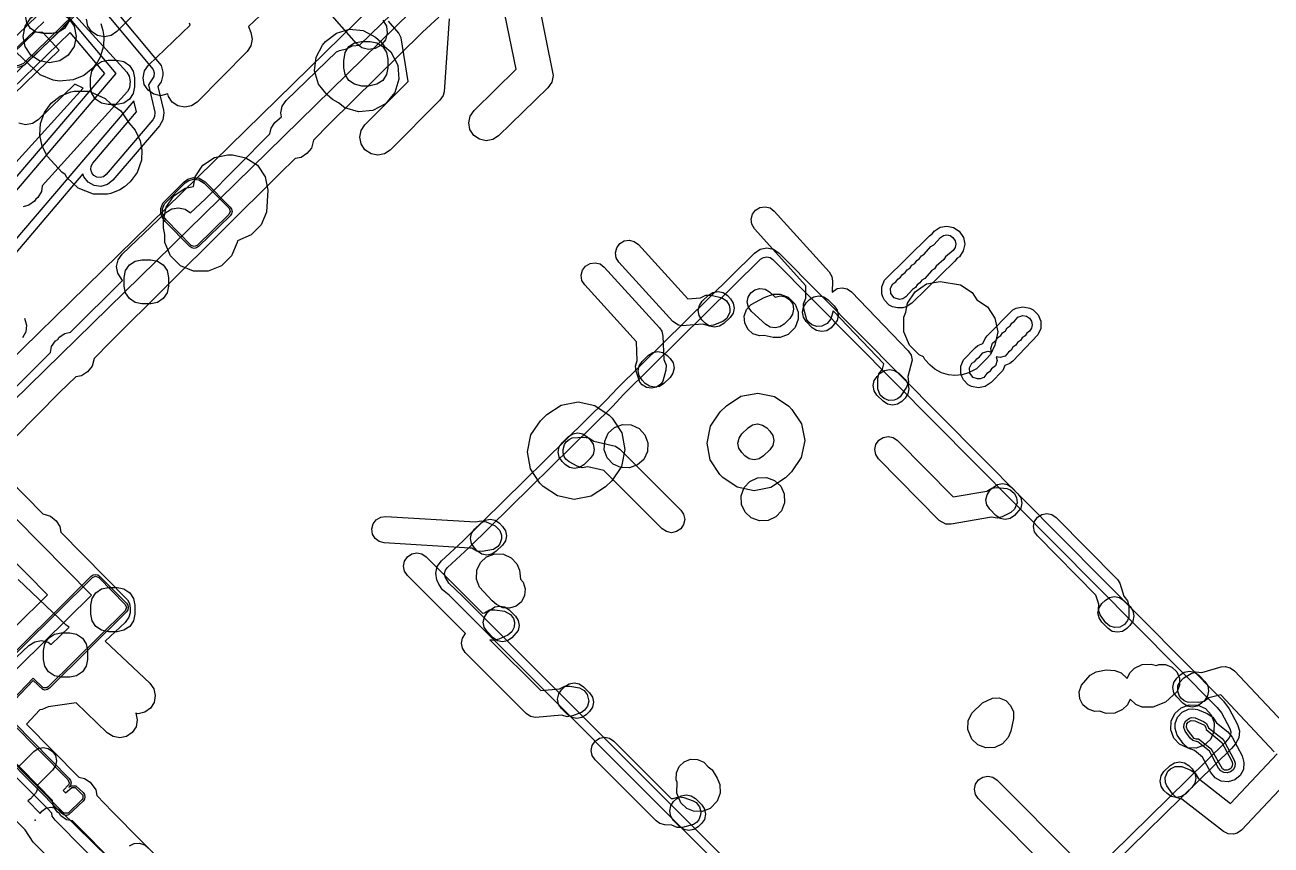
# Model space of a CAD drawing. Header units: metres. Extents: x -2677 to -840, y 169 to 1487.
# Drawn here: x -1880.6 to -1739.4, y 949.6 to 1042.6 of the extents above; entities that cross this region are included whole.
import ezdxf

# ---------------------------------------------------------------- set-up
doc = ezdxf.new("R2010")
doc.units = ezdxf.units.M
doc.layers.add('AI_GREENING_EXCLUSIONS', color=1, linetype='Continuous')
doc.layers.add('AI_GREENING_REJECTED', color=6, linetype='Continuous')

msp = doc.modelspace()

# ---------------------------------------------------------------- linework, layer by layer
at = {"layer": 'AI_GREENING_EXCLUSIONS'}
for points in [[(-1889.82, 997.1), (-1830.35, 1055.37)], [(-1887.37, 994.6), (-1826.01, 1054.71)], [(-1869.32, 1049.08), (-1880.59, 1038.07), (-1881.2, 1037.79), (-1881.67, 1037.74), (-1882.19, 1037.85), (-1882.61, 1038.08), (-1890.23, 1045.57)], [(-1869.46, 1049.22), (-1880.72, 1038.22), (-1881.26, 1037.98), (-1881.65, 1037.94), (-1882.13, 1038.04), (-1882.48, 1038.23), (-1889.71, 1045.41)], [(-1849.46, 1047.87), (-1855.26, 1042.39), (-1854.97, 1041.73), (-1854.82, 1040.97), (-1854.96, 1040.2), (-1855.38, 1039.57), (-1861.05, 1033.84), (-1861.7, 1033.4), (-1862.46, 1033.24), (-1863.23, 1033.39), (-1863.88, 1033.82), (-1864.32, 1034.47), (-1864.38, 1034.75), (-1865.22, 1034.56), (-1865.98, 1034.73), (-1866.62, 1035.18), (-1867.05, 1035.83), (-1867.18, 1036.6), (-1867.02, 1037.36), (-1866.57, 1038), (-1861.84, 1042.56), (-1861.92, 1042.77)], [(-1888.78, 994.36), (-1877.67, 1005.47), (-1877.55, 1006.12), (-1877.11, 1006.77), (-1876.86, 1006.94), (-1876.7, 1007.18), (-1876.05, 1007.61), (-1875.39, 1007.75), (-1869.52, 1013.6), (-1870.06, 1014.44), (-1870.19, 1015.21), (-1870.02, 1015.97), (-1869.57, 1016.6), (-1864.6, 1021.31), (-1863.94, 1021.73), (-1863.17, 1021.86), (-1862.41, 1021.69), (-1861.82, 1021.27), (-1860.16, 1022.84), (-1852.82, 1030.22), (-1852.69, 1030.86), (-1852.26, 1031.51), (-1851.51, 1032.15), (-1851.59, 1032.6), (-1851.43, 1033.36), (-1850.99, 1034), (-1845.27, 1039.51), (-1844.94, 1039.68), (-1844.13, 1039.86), (-1843.46, 1040.22), (-1842.68, 1040.29), (-1836.53, 1046.26)], [(-1865.07, 1047), (-1870.16, 1041.83), (-1870.81, 1041.39), (-1871.57, 1041.23), (-1872.34, 1041.38), (-1872.99, 1041.81), (-1873.43, 1042.45), (-1873.59, 1043.22)], [(-1840.01, 1043.1), (-1839.62, 1042.42), (-1839.52, 1041.65), (-1839.72, 1040.89), (-1840.2, 1040.28), (-1840.88, 1039.89), (-1841.65, 1039.79), (-1842.4, 1039.99), (-1843.02, 1040.47), (-1848.26, 1046.46)], [(-1872.41, 1045.15), (-1866.03, 1037.51), (-1865.92, 1037.13), (-1865.97, 1036.74), (-1866.59, 1035.8), (-1865.86, 1032.69), (-1865.88, 1032.15), (-1866.07, 1031.81), (-1871.36, 1025.62), (-1871.67, 1025.38), (-1872.04, 1025.27), (-1872.43, 1025.32), (-1872.77, 1025.51), (-1873.01, 1025.82), (-1873.12, 1026.19), (-1873.07, 1026.58), (-1872.88, 1026.92), (-1867.92, 1032.72), (-1868.22, 1033.99), (-1886.24, 1012.9)], [(-1871.05, 1045.08), (-1865.14, 1037.96), (-1864.93, 1037.21), (-1864.93, 1036.88), (-1865.15, 1036.13), (-1865.52, 1035.61), (-1864.89, 1032.91), (-1864.84, 1032.61), (-1864.93, 1031.84), (-1865.31, 1031.16), (-1870.6, 1024.97), (-1871.21, 1024.49), (-1871.96, 1024.28), (-1872.74, 1024.37), (-1873.42, 1024.75), (-1873.9, 1025.36), (-1874, 1025.69), (-1884.82, 1013.02)], [(-1822.54, 1045.89), (-1820.72, 1036.85), (-1820.88, 1036.09), (-1821.32, 1035.44), (-1826.9, 1030.02), (-1827.55, 1029.59), (-1828.32, 1029.45), (-1829.08, 1029.62), (-1829.73, 1030.06), (-1830.15, 1030.71), (-1830.29, 1031.48), (-1830.13, 1032.24), (-1829.69, 1032.89), (-1824.9, 1037.55), (-1826.46, 1045.09)], [(-1884.83, 1038.2), (-1879.14, 1043.64)], [(-1833.68, 1043.45), (-1835.51, 1041.75), (-1846.07, 1031.36), (-1847.87, 1029.5), (-1848.11, 1028.63), (-1848.64, 1028), (-1849.29, 1027.57), (-1849.94, 1027.45), (-1851.74, 1025.72), (-1870.93, 1006.62), (-1872.72, 1004.76), (-1872.97, 1003.89), (-1873.5, 1003.26), (-1874.15, 1002.83), (-1874.79, 1002.7), (-1876.6, 1000.97), (-1884.41, 993.09), (-1878.54, 987.16), (-1877.66, 986.92), (-1877.04, 986.38), (-1876.61, 985.74), (-1876.49, 985.09), (-1868.96, 977.44), (-1868.74, 977.01), (-1868.63, 976.48), (-1868.66, 975.94), (-1868.81, 975.48), (-1869.23, 974.88), (-1871.47, 972.73), (-1866.42, 967.98), (-1865.97, 967.34), (-1865.8, 966.58), (-1865.94, 965.81), (-1866.35, 965.15), (-1866.99, 964.7), (-1867.75, 964.53), (-1868.01, 964.57), (-1867.85, 963.82), (-1867.98, 963.05), (-1868.41, 962.4), (-1869.05, 961.95), (-1869.81, 961.79), (-1870.58, 961.93), (-1871.24, 962.35), (-1874.75, 965.74), (-1877.95, 965.31), (-1878.62, 964.99), (-1878.9, 964.97), (-1880.38, 963.35), (-1874.45, 957.33), (-1873.81, 957.2), (-1873.17, 956.76), (-1872.53, 955.89), (-1872.41, 955.25), (-1870.69, 953.43), (-1857.63, 940.22)], [(-1875.25, 1044.05), (-1869.02, 1037.24), (-1868.77, 1036.76), (-1868.65, 1036.16), (-1868.74, 1035.46), (-1868.95, 1035.02), (-1878.61, 1024.35), (-1878.7, 1023.7), (-1879.1, 1023.03), (-1879.35, 1022.85), (-1879.5, 1022.6), (-1880.12, 1022.14), (-1880.77, 1021.97)], [(-1889.57, 1014.42), (-1870.22, 1037.07), (-1875.39, 1043.22), (-1877.04, 1041.5), (-1882.76, 1036.03)], [(-1871.98, 1042.72), (-1871.74, 1041.96), (-1871.62, 1041.28), (-1871.66, 1040.17), (-1872.05, 1038.91), (-1872.34, 1038.38), (-1872.89, 1037.66), (-1873.9, 1036.85), (-1875.1, 1036.34), (-1876.66, 1036.21), (-1877.38, 1036.31), (-1878.83, 1036.92), (-1882.15, 1040.06), (-1883.16, 1040.5), (-1884.24, 1041.59), (-1884.89, 1043.09)], [(-1884.14, 1037.48), (-1878.44, 1042.93)], [(-1832.52, 1043.25), (-1833.06, 1034.99), (-1833.2, 1034.58), (-1833.58, 1034.04), (-1839.18, 1028.4), (-1839.83, 1027.97), (-1840.6, 1027.81), (-1841.36, 1027.96), (-1842.06, 1028.44), (-1842.49, 1029.09), (-1842.64, 1029.85), (-1842.48, 1030.62), (-1842.05, 1031.27), (-1837.14, 1036.15), (-1837.94, 1041.12), (-1838.21, 1041.64), (-1839.37, 1043)], [(-1890.32, 1015.08), (-1871.53, 1037.07), (-1875.44, 1041.72), (-1882.07, 1035.31)], [(-1881.86, 1034.7), (-1876.7, 1039.71), (-1878.54, 1041.71), (-1879.45, 1041.74), (-1884.49, 1036.93)], [(-1881.62, 1026.98), (-1873.96, 1035.4), (-1874.93, 1035.85), (-1879.08, 1031.83), (-1879.73, 1031.4), (-1880.5, 1031.26), (-1881.26, 1031.43)], [(-1799.39, 944.8), (-1832.52, 977.96), (-1833.25, 978.58), (-1833.69, 979.22), (-1833.91, 979.68), (-1834.03, 980.45), (-1833.85, 981.21), (-1833.38, 981.84), (-1830.96, 984.06), (-1830.96, 984.06), (-1814.67, 1000.1), (-1813.44, 1001.42), (-1797.93, 1016.73), (-1797.28, 1017.16), (-1796.52, 1017.31), (-1795.75, 1017.15), (-1795.11, 1016.71), (-1744.79, 965.94), (-1744.14, 965.09), (-1743.19, 963.32), (-1742.96, 962.58), (-1743.04, 961.8), (-1743.41, 961.11), (-1743.87, 960.6), (-1761.04, 943.73)], [(-1798.68, 945.5), (-1830.99, 977.85), (-1832.55, 979.3), (-1832.97, 980.02), (-1833.03, 980.41), (-1832.94, 980.79), (-1832.71, 981.1), (-1830.26, 983.35), (-1813.97, 999.39), (-1812.74, 1000.71), (-1812.74, 1000.71), (-1797.23, 1016.02), (-1796.9, 1016.23), (-1796.52, 1016.31), (-1796.14, 1016.23), (-1795.82, 1016.01), (-1745.5, 965.24), (-1745.02, 964.62), (-1744.07, 962.85), (-1743.96, 962.48), (-1744, 962.09), (-1744.18, 961.74), (-1744.57, 961.31), (-1761.75, 944.43)], [(-1880.62, 1009.34), (-1880.39, 1008.56), (-1880.48, 1007.78), (-1880.84, 1007.13)], [(-1886.59, 964.62), (-1873.04, 977.94), (-1887.39, 992.47)], [(-1889.05, 967.11), (-1878, 977.99), (-1889.88, 990.01)], [(-1884.95, 968.05), (-1872.92, 979.96), (-1872.57, 980.1), (-1872.21, 979.95), (-1869.21, 976.91), (-1869.06, 976.56), (-1869.21, 976.2), (-1877.94, 967.56), (-1878.1, 967.45), (-1878.49, 967.45), (-1879.65, 968.57), (-1881.98, 966.09)], [(-1884.94, 968.33), (-1873.06, 980.1), (-1872.83, 980.25), (-1872.56, 980.3), (-1872.3, 980.25), (-1872.07, 980.09), (-1869.06, 977.05), (-1868.91, 976.82), (-1868.86, 976.56), (-1868.92, 976.29), (-1869.07, 976.06), (-1877.8, 967.41), (-1878.03, 967.26), (-1878.3, 967.21), (-1878.56, 967.27), (-1879.65, 968.28), (-1881.7, 966.09)], [(-1881.77, 963.48), (-1875.56, 957.2), (-1875.41, 956.97), (-1875.35, 956.7), (-1875.41, 956.43), (-1875.58, 956.19), (-1875.31, 956.37), (-1874.79, 956.35), (-1873.97, 955.59), (-1873.82, 955.37), (-1873.77, 955.1), (-1873.83, 954.83), (-1873.98, 954.6), (-1875.62, 953.06), (-1875.88, 953.01), (-1876.15, 953.06), (-1876.38, 953.21), (-1902.26, 979.34)], [(-1882.05, 963.49), (-1875.7, 957.06), (-1875.55, 956.7), (-1875.59, 956.51), (-1876.24, 955.82), (-1876.24, 955.82), (-1875.98, 955.57), (-1875.24, 956.18), (-1874.87, 956.17), (-1874.01, 955.29), (-1874.01, 954.91), (-1874.12, 954.75), (-1875.69, 953.24), (-1876.07, 953.24), (-1876.24, 953.35), (-1902.12, 979.48)], [(-1885.68, 967.06), (-1880.12, 972.27), (-1879.46, 972.68), (-1878.69, 972.81), (-1877.93, 972.63), (-1877.59, 972.38), (-1875.56, 974.35), (-1875.9, 974.57), (-1881.34, 979.72)], [(-1739.03, 960.22), (-1745.1, 966.68), (-1746.45, 966.31), (-1746.98, 965.92), (-1747.56, 965.8), (-1748.85, 965.85), (-1749.23, 966), (-1749.55, 966.24), (-1749.78, 966.53), (-1749.97, 967.08), (-1749.95, 967.67), (-1749.8, 968.04), (-1749.26, 968.59), (-1748.46, 969.07), (-1747.91, 969.27), (-1747.25, 969.2), (-1745.03, 969.82), (-1744.58, 969.87), (-1744.01, 969.74), (-1743.54, 969.4), (-1736.84, 962.27)], [(-1870.5, 945.73), (-1877.15, 952.45), (-1877.48, 952.93), (-1877.54, 953.24), (-1878.01, 953.8), (-1886.35, 962.14)], [(-1860.63, 937.56), (-1873.47, 950.7), (-1875.2, 952.38), (-1875.85, 952.51), (-1876.49, 952.95), (-1876.66, 953.21), (-1876.9, 953.37), (-1877.33, 954.02), (-1877.46, 954.68), (-1884.55, 961.89)], [(-1881.27, 958.53), (-1879.57, 960.25), (-1879.08, 960.58), (-1878.51, 960.69), (-1877.94, 960.58), (-1877.45, 960.26), (-1877.12, 959.78), (-1877, 959.2), (-1877.11, 958.63), (-1877.43, 958.14), (-1879.13, 956.42), (-1879.12, 956.13), (-1879.31, 955.58), (-1879.95, 954.87), (-1880.24, 954.67), (-1878.84, 953.23), (-1878.67, 953.5), (-1878.19, 953.83), (-1877.62, 953.95), (-1877.04, 953.84), (-1876.55, 953.52), (-1871.1, 948.18)], [(-1872.98, 943.26), (-1879.64, 949.98), (-1880.56, 951.37), (-1888.83, 959.68)], [(-1736.04, 958.43), (-1742.75, 951.32), (-1743.23, 950.98), (-1743.66, 950.86), (-1744.24, 950.9), (-1744.77, 951.17), (-1749.49, 954.86), (-1750.13, 955.05), (-1750.56, 955.44), (-1751.21, 956.35), (-1751.36, 956.72), (-1751.39, 957.31), (-1751.09, 958.01), (-1750.8, 958.29), (-1750.27, 958.54), (-1750.27, 958.54), (-1749.51, 958.53), (-1748.47, 958.11), (-1747.98, 957.79), (-1747.64, 957.22), (-1744, 954.37), (-1738.7, 959.98)], [(-1868.71, 949.56), (-1868.18, 949.82), (-1867.6, 949.86), (-1867.04, 949.68), (-1866.6, 949.29)]]:
    msp.add_lwpolyline(points, dxfattribs=at)
for points in [[(-1876.1, 1042.19), (-1876.75, 1041.76), (-1877.52, 1041.6), (-1878.52, 1041.6), (-1879.28, 1041.76), (-1879.93, 1042.19), (-1880.36, 1042.84), (-1880.52, 1043.6), (-1880.52, 1044.6), (-1880.36, 1045.37), (-1879.93, 1046.02), (-1879.28, 1046.45), (-1878.52, 1046.6), (-1877.52, 1046.6), (-1876.75, 1046.45), (-1876.1, 1046.02), (-1875.67, 1045.37), (-1875.52, 1044.6), (-1875.52, 1043.6), (-1875.67, 1042.84), (-1876.1, 1042.19)], [(-1880.55, 1042.42), (-1879.9, 1043.39), (-1878.93, 1044.04), (-1877.78, 1044.27), (-1876.63, 1044.04), (-1875.66, 1043.39), (-1875.01, 1042.42), (-1874.78, 1041.27), (-1875.01, 1040.12), (-1875.66, 1039.15), (-1876.63, 1038.5), (-1877.78, 1038.27), (-1878.93, 1038.5), (-1879.9, 1039.15), (-1880.55, 1040.12), (-1880.78, 1041.27), (-1880.55, 1042.42)], [(-1846.5, 1040.68), (-1845.29, 1041.66), (-1843.79, 1042.09), (-1842.24, 1041.93), (-1840.87, 1041.18), (-1840.25, 1040.66), (-1839.83, 1040.14), (-1839.12, 1039.54), (-1838.33, 1038.02), (-1838.2, 1036.42), (-1838.67, 1034.92), (-1839.72, 1033.64), (-1841.17, 1032.87), (-1842.77, 1032.71), (-1844.34, 1033.19), (-1845.06, 1033.76), (-1845.73, 1034.13), (-1846.34, 1034.65), (-1847.32, 1035.86), (-1847.76, 1037.36), (-1847.59, 1038.91), (-1846.84, 1040.28), (-1846.5, 1040.68)], [(-1839.45, 1037.71), (-1839.61, 1036.94), (-1840.04, 1036.29), (-1840.69, 1035.86), (-1841.61, 1035.64), (-1842.4, 1035.64), (-1843.22, 1035.86), (-1843.87, 1036.29), (-1844.3, 1036.94), (-1844.46, 1037.71), (-1844.46, 1038.5), (-1844.3, 1039.47), (-1843.87, 1040.12), (-1843.22, 1040.56), (-1842.45, 1040.71), (-1841.45, 1040.71), (-1840.69, 1040.56), (-1840.04, 1040.12), (-1839.61, 1039.47), (-1839.45, 1038.71), (-1839.45, 1037.71)], [(-1868.73, 1034.16), (-1869.38, 1033.72), (-1870.15, 1033.57), (-1871.15, 1033.57), (-1871.91, 1033.72), (-1872.56, 1034.16), (-1872.99, 1034.81), (-1873.15, 1035.57), (-1873.15, 1036.57), (-1872.99, 1037.34), (-1872.56, 1037.99), (-1871.91, 1038.42), (-1871.15, 1038.57), (-1870.15, 1038.57), (-1869.38, 1038.42), (-1868.73, 1037.99), (-1868.3, 1037.34), (-1868.15, 1036.57), (-1868.15, 1035.57), (-1868.3, 1034.81), (-1868.73, 1034.16)], [(-1873.41, 1035.07), (-1873.14, 1035.01), (-1871.47, 1034.25), (-1870.83, 1033.62), (-1869.69, 1032.86), (-1868.81, 1031.48), (-1868.09, 1030.64), (-1867.53, 1029.46), (-1867.32, 1028.38), (-1867.38, 1027.25), (-1867.86, 1025.84), (-1868.63, 1024.78), (-1869.28, 1024.22), (-1869.81, 1023.88), (-1870.85, 1023.48), (-1871.23, 1023.41), (-1872.81, 1023.41), (-1874.53, 1024.07), (-1875.84, 1025.3), (-1876.02, 1025.61), (-1876.4, 1025.9), (-1878.02, 1027.67), (-1878.63, 1028.83), (-1878.9, 1030.09), (-1878.81, 1031.4), (-1878.36, 1032.64), (-1877.6, 1033.7), (-1876.58, 1034.5), (-1875.37, 1034.99), (-1875, 1035.07), (-1873.41, 1035.07)], [(-1860.41, 1026.67), (-1859.11, 1027.54), (-1857.58, 1027.84), (-1857.06, 1027.84), (-1855.53, 1027.53), (-1854.23, 1026.67), (-1853.36, 1025.37), (-1853.06, 1023.84), (-1853.2, 1021.37), (-1853.81, 1019.93), (-1854.93, 1018.78), (-1856.5, 1018.12), (-1856.51, 1017.92), (-1857.16, 1016.41), (-1858.3, 1015.29), (-1859.83, 1014.67), (-1861.49, 1014.69), (-1862.93, 1015.29), (-1864.08, 1016.41), (-1864.72, 1017.92), (-1864.74, 1018.84), (-1864.89, 1019.59), (-1864.89, 1020.39), (-1864.58, 1021.93), (-1863.72, 1023.22), (-1862.42, 1024.09), (-1861.49, 1024.27), (-1861.27, 1025.37), (-1860.41, 1026.67)], [(-1860.14, 1024.79), (-1857.31, 1021.94), (-1857.16, 1021.71), (-1857.11, 1021.44), (-1857.16, 1021.17), (-1857.32, 1020.94), (-1860.9, 1017.45), (-1861.12, 1017.31), (-1861.39, 1017.26), (-1861.66, 1017.31), (-1861.88, 1017.46), (-1864.7, 1020.3), (-1865.03, 1020.79), (-1865.17, 1021.24), (-1865.16, 1021.77), (-1864.93, 1022.39), (-1862.54, 1024.81), (-1862.1, 1025.11), (-1861.47, 1025.28), (-1860.83, 1025.2), (-1860.14, 1024.79)], [(-1860.28, 1024.65), (-1857.45, 1021.8), (-1857.31, 1021.44), (-1857.46, 1021.09), (-1861.04, 1017.6), (-1861.39, 1017.46), (-1861.74, 1017.6), (-1864.55, 1020.44), (-1864.86, 1020.88), (-1864.97, 1021.26), (-1864.97, 1021.75), (-1864.76, 1022.3), (-1862.4, 1024.67), (-1861.99, 1024.94), (-1861.43, 1025.09), (-1860.87, 1025.01), (-1860.28, 1024.65)], [(-1792.33, 1010.41), (-1792.37, 1010.99), (-1792.11, 1011.61), (-1792.09, 1013.01), (-1797.91, 1019.48), (-1798.21, 1019.99), (-1798.29, 1020.57), (-1798.15, 1021.13), (-1797.8, 1021.6), (-1797.3, 1021.9), (-1796.72, 1021.98), (-1796.15, 1021.84), (-1795.68, 1021.49), (-1789.46, 1014.58), (-1789.16, 1014.07), (-1789.08, 1013.54), (-1789.1, 1012.31), (-1788.56, 1012.7), (-1787.98, 1012.8), (-1787.41, 1012.67), (-1786.93, 1012.34), (-1780.49, 1005.63), (-1780.17, 1005.14), (-1780.07, 1004.57), (-1780.54, 1002.74), (-1780.48, 1002.08), (-1780.68, 1001.53), (-1781.4, 1000.45), (-1781.72, 1000.2), (-1782.1, 1000.06), (-1782.68, 1000.03), (-1783.23, 1000.24), (-1783.66, 1000.63), (-1783.94, 1001.34), (-1783.94, 1002.46), (-1783.83, 1003.03), (-1783.42, 1003.56), (-1783.25, 1004.18), (-1789, 1010.16), (-1789.27, 1009.28), (-1789.68, 1008.75), (-1790.27, 1008.43), (-1790.86, 1008.39), (-1791.41, 1008.59), (-1791.73, 1008.84), (-1791.97, 1009.17), (-1792.33, 1010.41)], [(-1778.09, 1018.69), (-1777.74, 1018.96), (-1777.56, 1019.22), (-1776.89, 1019.65), (-1776.12, 1019.79), (-1775.36, 1019.63), (-1774.71, 1019.19), (-1774.24, 1018.49), (-1774.1, 1017.72), (-1774.26, 1016.96), (-1774.7, 1016.31), (-1774.96, 1016.14), (-1775.23, 1015.79), (-1780.08, 1011.05), (-1780.73, 1010.62), (-1781.1, 1010.51), (-1781.7, 1010.51), (-1782.29, 1010.64), (-1782.64, 1010.83), (-1783.18, 1011.37), (-1783.38, 1011.75), (-1783.49, 1012.12), (-1783.49, 1012.91), (-1783.18, 1013.66), (-1778.09, 1018.69)], [(-1813.52, 1017.33), (-1813.18, 1017.8), (-1812.67, 1018.1), (-1812.1, 1018.19), (-1811.53, 1018.05), (-1811.06, 1017.7), (-1805.46, 1011.53), (-1804.02, 1011.65), (-1803.42, 1011.94), (-1802.83, 1011.94), (-1801.57, 1011.65), (-1801.1, 1011.31), (-1800.79, 1010.81), (-1800.7, 1010.42), (-1800.72, 1010.01), (-1801.05, 1009.32), (-1801.51, 1008.96), (-1802.56, 1008.56), (-1803.13, 1008.47), (-1803.77, 1008.66), (-1806.14, 1008.48), (-1806.53, 1008.55), (-1807.18, 1008.97), (-1813.28, 1015.68), (-1813.58, 1016.18), (-1813.67, 1016.76), (-1813.52, 1017.33)], [(-1780.83, 1014.51), (-1780.62, 1014.82), (-1780.29, 1015.04), (-1780.08, 1015.35), (-1779.76, 1015.56), (-1779.54, 1015.87), (-1779.22, 1016.09), (-1779.01, 1016.4), (-1778.69, 1016.61), (-1777.93, 1017.45), (-1777.61, 1017.66), (-1776.86, 1018.5), (-1776.52, 1018.72), (-1776.13, 1018.79), (-1775.75, 1018.71), (-1775.43, 1018.49), (-1775.17, 1018.12), (-1775.1, 1017.73), (-1775.18, 1017.35), (-1775.4, 1017.03), (-1776.26, 1016.28), (-1776.47, 1015.98), (-1777.33, 1015.23), (-1777.54, 1014.93), (-1777.87, 1014.71), (-1778.63, 1013.86), (-1778.94, 1013.66), (-1779.17, 1013.34), (-1779.48, 1013.14), (-1779.68, 1012.83), (-1780.01, 1012.61), (-1780.78, 1011.76), (-1781.11, 1011.55), (-1781.5, 1011.48), (-1782.08, 1011.66), (-1782.46, 1012.13), (-1782.51, 1012.73), (-1782.23, 1013.25), (-1781.9, 1013.46), (-1781.69, 1013.78), (-1781.37, 1013.99), (-1781.15, 1014.3), (-1780.83, 1014.51)], [(-1864.9, 1011.56), (-1865.55, 1011.12), (-1866.31, 1010.97), (-1867.31, 1010.97), (-1868.08, 1011.12), (-1868.73, 1011.56), (-1869.16, 1012.21), (-1869.31, 1012.97), (-1869.31, 1013.97), (-1869.16, 1014.74), (-1868.73, 1015.39), (-1868.08, 1015.82), (-1867.31, 1015.97), (-1866.31, 1015.97), (-1865.55, 1015.82), (-1864.9, 1015.39), (-1864.47, 1014.74), (-1864.31, 1013.97), (-1864.31, 1012.97), (-1864.47, 1012.21), (-1864.9, 1011.56)], [(-1811.41, 1003.91), (-1811.19, 1004.54), (-1811.27, 1006.65), (-1817.15, 1013.13), (-1817.46, 1013.63), (-1817.54, 1014.21), (-1817.4, 1014.78), (-1817.05, 1015.25), (-1816.55, 1015.55), (-1815.97, 1015.63), (-1815.4, 1015.49), (-1814.93, 1015.14), (-1808.68, 1008.26), (-1808.43, 1007.88), (-1808.29, 1007.31), (-1808.19, 1004.65), (-1807.93, 1004.04), (-1807.95, 1003.46), (-1808.3, 1002.21), (-1808.53, 1001.88), (-1809, 1001.53), (-1809.57, 1001.4), (-1810.15, 1001.49), (-1810.65, 1001.8), (-1810.91, 1002.11), (-1811.34, 1003.33), (-1811.41, 1003.91)], [(-1801.39, 1008.74), (-1801.89, 1008.43), (-1802.46, 1008.32), (-1803.03, 1008.45), (-1803.51, 1008.78), (-1803.87, 1009.15), (-1804.18, 1009.64), (-1804.28, 1010.22), (-1804.16, 1010.79), (-1803.83, 1011.27), (-1803.11, 1011.96), (-1802.62, 1012.27), (-1802.04, 1012.38), (-1801.47, 1012.25), (-1800.99, 1011.92), (-1800.64, 1011.55), (-1800.32, 1011.06), (-1800.22, 1010.48), (-1800.35, 1009.91), (-1800.68, 1009.43), (-1801.39, 1008.74)], [(-1795.58, 1011.74), (-1794.97, 1011.87), (-1794.4, 1011.75), (-1793.91, 1011.42), (-1793.59, 1010.94), (-1793.48, 1010.36), (-1793.6, 1009.79), (-1793.92, 1009.3), (-1794.56, 1008.67), (-1795.04, 1008.36), (-1795.59, 1008.24), (-1796.15, 1008.33), (-1796.63, 1008.63), (-1798.24, 1010.11), (-1798.59, 1010.58), (-1798.73, 1011.15), (-1798.64, 1011.73), (-1798.34, 1012.23), (-1797.87, 1012.57), (-1797.3, 1012.71), (-1796.72, 1012.62), (-1796.22, 1012.32), (-1795.58, 1011.74)], [(-1780.58, 1011.05), (-1779.71, 1012.35), (-1778.42, 1013.22), (-1776.88, 1013.52), (-1774.56, 1013.11), (-1773.26, 1012.24), (-1772.72, 1011.42), (-1771.53, 1010.63), (-1770.67, 1009.33), (-1770.36, 1007.8), (-1770.67, 1006.27), (-1771.17, 1005.23), (-1771.65, 1004.71), (-1772.78, 1003.59), (-1773.68, 1003.16), (-1774.37, 1002.93), (-1775.21, 1002.86), (-1775.95, 1002.93), (-1776.74, 1003.16), (-1777.47, 1003.55), (-1778.03, 1004.03), (-1778.62, 1004.68), (-1778.75, 1004.97), (-1779.27, 1005.2), (-1780.35, 1006.28), (-1780.99, 1007.79), (-1781.01, 1009.45), (-1780.78, 1010.03), (-1780.58, 1011.05)], [(-1796.83, 1007.37), (-1797.36, 1007.33), (-1798.09, 1007.58), (-1798.68, 1008.1), (-1799.02, 1008.8), (-1799.07, 1009.58), (-1798.82, 1010.32), (-1798.31, 1010.9), (-1796.82, 1011.69), (-1795.8, 1012.08), (-1795.01, 1012.08), (-1794.09, 1011.73), (-1793.29, 1010.93), (-1792.95, 1010.01), (-1792.95, 1009.22), (-1793.29, 1008.3), (-1794.09, 1007.5), (-1795.01, 1007.16), (-1795.8, 1007.16), (-1796.83, 1007.37)], [(-1792.49, 1010.03), (-1792.38, 1010.61), (-1792.05, 1011.09), (-1791.69, 1011.45), (-1791.2, 1011.77), (-1790.62, 1011.88), (-1790.05, 1011.76), (-1789.56, 1011.44), (-1788.87, 1010.73), (-1788.55, 1010.24), (-1788.44, 1009.67), (-1788.56, 1009.1), (-1789.24, 1008.25), (-1789.73, 1007.93), (-1790.31, 1007.82), (-1790.88, 1007.94), (-1791.37, 1008.27), (-1792.06, 1008.97), (-1792.38, 1009.46), (-1792.49, 1010.03)], [(-1772.91, 1006), (-1772.61, 1006.24), (-1772.04, 1006.48), (-1771.8, 1007.05), (-1771.57, 1007.33), (-1768.63, 1010.29), (-1768.28, 1010.48), (-1767.52, 1010.64), (-1766.73, 1010.49), (-1766.34, 1010.29), (-1765.79, 1009.73), (-1765.49, 1009), (-1765.49, 1008.19), (-1765.8, 1007.45), (-1768.65, 1004.49), (-1768.97, 1004.22), (-1769.54, 1003.98), (-1769.79, 1003.4), (-1771.12, 1002.04), (-1771.77, 1001.61), (-1772.55, 1001.45), (-1773.33, 1001.61), (-1773.69, 1001.81), (-1774.23, 1002.35), (-1774.43, 1002.72), (-1774.54, 1003.1), (-1774.54, 1003.89), (-1774.23, 1004.64), (-1772.91, 1006)], [(-1771.47, 1005.59), (-1771.06, 1005.5), (-1771.15, 1005.91), (-1770.96, 1006.5), (-1770.53, 1006.86), (-1770.33, 1007.17), (-1770.01, 1007.4), (-1769.81, 1007.7), (-1769.49, 1007.93), (-1769.29, 1008.24), (-1768.96, 1008.47), (-1768.76, 1008.78), (-1768.44, 1009.01), (-1768.07, 1009.46), (-1767.5, 1009.64), (-1767.1, 1009.57), (-1766.76, 1009.35), (-1766.53, 1009.01), (-1766.45, 1008.61), (-1766.52, 1008.21), (-1766.74, 1007.88), (-1767.06, 1007.66), (-1767.26, 1007.34), (-1767.58, 1007.12), (-1767.79, 1006.81), (-1768.1, 1006.59), (-1768.31, 1006.27), (-1768.63, 1006.05), (-1768.83, 1005.73), (-1769.15, 1005.51), (-1769.52, 1005.06), (-1770.09, 1004.88), (-1770.53, 1004.98), (-1770.43, 1004.54), (-1770.61, 1003.96), (-1771.06, 1003.6), (-1771.29, 1003.27), (-1771.59, 1003.07), (-1771.95, 1002.64), (-1772.33, 1002.48), (-1772.64, 1002.47), (-1773.13, 1002.64), (-1773.5, 1003.11), (-1773.56, 1003.71), (-1773.28, 1004.23), (-1772.95, 1004.44), (-1772.74, 1004.75), (-1772.42, 1004.97), (-1772.05, 1005.41), (-1771.47, 1005.59)], [(-1807.48, 1002.64), (-1808.18, 1001.95), (-1808.67, 1001.62), (-1809.24, 1001.51), (-1809.82, 1001.63), (-1810.3, 1001.96), (-1810.66, 1002.32), (-1810.98, 1002.81), (-1811.09, 1003.39), (-1810.97, 1003.96), (-1810.64, 1004.44), (-1809.94, 1005.14), (-1809.45, 1005.46), (-1808.88, 1005.57), (-1808.3, 1005.45), (-1807.82, 1005.12), (-1807.46, 1004.76), (-1807.14, 1004.27), (-1807.03, 1003.7), (-1807.15, 1003.13), (-1807.48, 1002.64)], [(-1784.03, 1002.75), (-1783.67, 1003.11), (-1783.19, 1003.43), (-1782.61, 1003.54), (-1782.04, 1003.43), (-1781.55, 1003.1), (-1780.86, 1002.4), (-1780.53, 1001.91), (-1780.42, 1001.34), (-1780.54, 1000.76), (-1780.86, 1000.28), (-1781.23, 999.92), (-1781.71, 999.6), (-1782.29, 999.48), (-1782.86, 999.6), (-1783.35, 999.93), (-1784.04, 1000.63), (-1784.37, 1001.12), (-1784.48, 1001.7), (-1784.36, 1002.27), (-1784.03, 1002.75)], [(-1812.99, 992.54), (-1814.08, 990.93), (-1814.79, 990.24), (-1816.42, 989.17), (-1818.34, 988.8), (-1820.25, 989.2), (-1821.86, 990.29), (-1822.22, 990.66), (-1823.29, 992.29), (-1823.65, 994.21), (-1823.26, 996.12), (-1822.16, 997.73), (-1821.45, 998.42), (-1819.82, 999.49), (-1817.91, 999.86), (-1816, 999.46), (-1814.38, 998.37), (-1814.03, 998), (-1812.96, 996.37), (-1812.59, 994.45), (-1812.99, 992.54)], [(-1793.72, 991.94), (-1794.42, 991.24), (-1796.05, 990.17), (-1797.97, 989.8), (-1799.88, 990.2), (-1801.49, 991.29), (-1801.85, 991.65), (-1802.92, 993.28), (-1803.29, 995.2), (-1802.9, 997.11), (-1801.8, 998.72), (-1801.1, 999.42), (-1799.47, 1000.49), (-1797.55, 1000.86), (-1795.64, 1000.47), (-1794.03, 999.37), (-1793.67, 999.01), (-1792.6, 997.38), (-1792.23, 995.47), (-1792.62, 993.55), (-1793.72, 991.94)], [(-1810.05, 994.24), (-1810.46, 993.35), (-1811.16, 992.71), (-1812.07, 992.37), (-1813.06, 992.41), (-1813.94, 992.81), (-1814.59, 993.51), (-1814.93, 994.43), (-1814.89, 995.42), (-1814.48, 996.3), (-1813.78, 996.95), (-1812.87, 997.29), (-1811.88, 997.25), (-1811, 996.84), (-1810.35, 996.14), (-1810.01, 995.22), (-1810.05, 994.24)], [(-1796.88, 993.74), (-1797.37, 993.41), (-1797.94, 993.3), (-1798.52, 993.42), (-1799, 993.75), (-1799.36, 994.11), (-1799.68, 994.6), (-1799.79, 995.17), (-1799.67, 995.75), (-1799.35, 996.23), (-1798.64, 996.93), (-1798.15, 997.25), (-1797.58, 997.36), (-1797.01, 997.24), (-1796.52, 996.91), (-1796.16, 996.55), (-1795.84, 996.06), (-1795.73, 995.49), (-1795.85, 994.92), (-1796.18, 994.43), (-1796.88, 993.74)], [(-1816.54, 993.43), (-1817.24, 992.73), (-1817.73, 992.41), (-1818.31, 992.3), (-1818.88, 992.42), (-1819.36, 992.75), (-1819.72, 993.11), (-1820.04, 993.6), (-1820.15, 994.18), (-1820.03, 994.75), (-1819.7, 995.23), (-1819, 995.93), (-1818.51, 996.25), (-1817.93, 996.36), (-1817.36, 996.24), (-1816.88, 995.91), (-1816.52, 995.55), (-1816.2, 995.06), (-1816.09, 994.48), (-1816.21, 993.91), (-1816.54, 993.43)], [(-1819.45, 995.04), (-1819.24, 995.33), (-1818.93, 995.6), (-1818.56, 995.77), (-1817.27, 995.88), (-1816.69, 995.79), (-1816.13, 995.42), (-1813.66, 994.85), (-1813.17, 994.52), (-1806.26, 987.6), (-1805.94, 987.12), (-1805.82, 986.54), (-1805.94, 985.97), (-1806.26, 985.48), (-1806.75, 985.16), (-1807.32, 985.04), (-1807.9, 985.16), (-1808.38, 985.48), (-1814.99, 992.1), (-1816.79, 992.5), (-1817.44, 992.4), (-1818, 992.57), (-1818.9, 993.06), (-1819.28, 993.38), (-1819.48, 993.68), (-1819.6, 994.07), (-1819.61, 994.48), (-1819.45, 995.04)], [(-1783.84, 995.51), (-1783.35, 995.83), (-1782.78, 995.94), (-1782.2, 995.83), (-1781.72, 995.5), (-1775.4, 989.1), (-1771.6, 989.76), (-1771.03, 990.1), (-1770.45, 990.16), (-1769.34, 990.04), (-1768.96, 989.9), (-1768.5, 989.53), (-1768.23, 989.01), (-1768.17, 988.43), (-1768.44, 987.71), (-1768.86, 987.31), (-1769.86, 986.82), (-1770.43, 986.68), (-1771.08, 986.81), (-1775.65, 986.01), (-1776.24, 986.02), (-1776.98, 986.43), (-1783.85, 993.39), (-1784.18, 993.88), (-1784.29, 994.45), (-1784.17, 995.03), (-1783.84, 995.51)], [(-1794.51, 988.44), (-1794.85, 987.52), (-1795.49, 986.82), (-1796.38, 986.42), (-1797.36, 986.38), (-1798.28, 986.72), (-1798.98, 987.37), (-1799.39, 988.25), (-1799.43, 989.23), (-1799.09, 990.15), (-1798.44, 990.85), (-1797.56, 991.26), (-1796.57, 991.3), (-1795.65, 990.96), (-1794.95, 990.31), (-1794.54, 989.43), (-1794.51, 988.44)], [(-1771.57, 989.33), (-1771.25, 989.81), (-1770.89, 990.17), (-1770.4, 990.49), (-1769.82, 990.61), (-1769.25, 990.49), (-1768.77, 990.16), (-1768.07, 989.46), (-1767.75, 988.97), (-1767.64, 988.4), (-1767.75, 987.82), (-1768.44, 986.98), (-1768.93, 986.66), (-1769.5, 986.55), (-1770.08, 986.66), (-1770.56, 986.99), (-1771.26, 987.69), (-1771.58, 988.18), (-1771.69, 988.76), (-1771.57, 989.33)], [(-1827.49, 983.14), (-1828.77, 982.92), (-1829.36, 982.95), (-1829.94, 983.27), (-1830.15, 983.3), (-1839.86, 983.88), (-1840.42, 984.03), (-1840.89, 984.38), (-1841.18, 984.89), (-1841.26, 985.46), (-1841.12, 986.03), (-1840.76, 986.5), (-1840.26, 986.79), (-1839.68, 986.87), (-1829.54, 986.25), (-1828.89, 986.4), (-1828.32, 986.28), (-1827.3, 985.83), (-1826.76, 985.29), (-1826.56, 984.74), (-1826.56, 984.33), (-1826.75, 983.78), (-1827, 983.46), (-1827.49, 983.14)], [(-1756.77, 979.73), (-1756.53, 979.33), (-1756.06, 977.85), (-1755.64, 977.33), (-1755.51, 976.76), (-1755.5, 975.47), (-1755.64, 975.09), (-1756, 974.63), (-1756.51, 974.35), (-1757.1, 974.28), (-1757.66, 974.44), (-1758.12, 974.81), (-1758.74, 975.74), (-1758.95, 976.28), (-1758.92, 976.94), (-1759.24, 977.96), (-1765.86, 984.67), (-1766.19, 985.15), (-1766.3, 985.73), (-1766.18, 986.3), (-1765.85, 986.79), (-1765.36, 987.11), (-1764.79, 987.22), (-1764.21, 987.1), (-1763.73, 986.77), (-1756.77, 979.73)], [(-1827.17, 982.94), (-1827.66, 982.61), (-1828.24, 982.51), (-1828.81, 982.62), (-1829.29, 982.95), (-1829.65, 983.32), (-1829.97, 983.8), (-1830.08, 984.38), (-1829.96, 984.95), (-1829.63, 985.44), (-1828.93, 986.13), (-1828.44, 986.45), (-1827.86, 986.56), (-1827.29, 986.44), (-1826.81, 986.11), (-1826.45, 985.75), (-1826.13, 985.26), (-1826.02, 984.69), (-1826.14, 984.11), (-1826.47, 983.63), (-1827.17, 982.94)], [(-1825.57, 975.78), (-1825.23, 975.3), (-1825.12, 974.91), (-1825.16, 974.33), (-1825.41, 973.8), (-1825.85, 973.41), (-1826.87, 972.96), (-1827.44, 972.83), (-1827.89, 972.91), (-1822.14, 967.16), (-1820.02, 967.35), (-1819.42, 967.64), (-1818.83, 967.65), (-1817.74, 967.44), (-1817.23, 967.15), (-1816.86, 966.7), (-1816.69, 965.95), (-1816.82, 965.38), (-1817.17, 964.91), (-1817.5, 964.67), (-1818.54, 964.27), (-1819.12, 964.18), (-1819.75, 964.36), (-1822.71, 964.11), (-1823.29, 964.22), (-1823.77, 964.55), (-1830.68, 971.47), (-1831.01, 971.96), (-1831.12, 972.53), (-1831.01, 973.1), (-1830.66, 973.61), (-1837.24, 980.19), (-1837.57, 980.68), (-1837.68, 981.26), (-1837.57, 981.83), (-1837.24, 982.32), (-1836.75, 982.64), (-1836.18, 982.75), (-1835.61, 982.64), (-1835.12, 982.31), (-1828.73, 975.92), (-1828.5, 975.95), (-1827.92, 976.28), (-1827.34, 976.31), (-1826.23, 976.16), (-1825.57, 975.78)], [(-1824.53, 980.78), (-1824.41, 979.77), (-1824.13, 979.44), (-1823.9, 978.69), (-1823.96, 977.92), (-1824.32, 977.22), (-1824.91, 976.72), (-1825.66, 976.48), (-1826.43, 976.54), (-1827.13, 976.9), (-1827.63, 977.3), (-1829.07, 978.87), (-1829.41, 979.79), (-1829.37, 980.78), (-1828.96, 981.66), (-1828.26, 982.3), (-1827.35, 982.65), (-1826.36, 982.61), (-1825.48, 982.2), (-1824.83, 981.5), (-1824.53, 980.78)], [(-1868.7, 974.41), (-1869.35, 973.98), (-1870.12, 973.82), (-1871.12, 973.82), (-1871.88, 973.98), (-1872.53, 974.41), (-1872.97, 975.06), (-1873.12, 975.82), (-1873.12, 976.82), (-1872.97, 977.59), (-1872.53, 978.24), (-1871.88, 978.67), (-1871.12, 978.82), (-1870.12, 978.82), (-1869.35, 978.67), (-1868.7, 978.24), (-1868.27, 977.59), (-1868.12, 976.82), (-1868.12, 975.82), (-1868.27, 975.06), (-1868.7, 974.41)], [(-1759, 975.95), (-1758.88, 976.53), (-1758.55, 977.01), (-1758.19, 977.37), (-1757.7, 977.69), (-1757.13, 977.8), (-1756.56, 977.69), (-1756.07, 977.36), (-1755.37, 976.66), (-1755.05, 976.17), (-1754.94, 975.6), (-1755.06, 975.02), (-1755.38, 974.54), (-1755.74, 974.18), (-1756.23, 973.86), (-1756.8, 973.75), (-1757.38, 973.86), (-1757.86, 974.19), (-1758.56, 974.89), (-1758.88, 975.38), (-1759, 975.95)], [(-1828.64, 974.89), (-1828.52, 975.46), (-1828.19, 975.95), (-1827.83, 976.3), (-1827.34, 976.62), (-1826.76, 976.73), (-1826.19, 976.62), (-1825.71, 976.29), (-1825.01, 975.58), (-1824.69, 975.1), (-1824.58, 974.52), (-1824.7, 973.95), (-1825.39, 973.11), (-1825.88, 972.78), (-1826.46, 972.67), (-1827.03, 972.79), (-1827.51, 973.12), (-1828.21, 973.83), (-1828.53, 974.32), (-1828.64, 974.89)], [(-1874.06, 969.26), (-1874.71, 968.83), (-1875.48, 968.68), (-1876.48, 968.68), (-1877.24, 968.83), (-1877.89, 969.26), (-1878.33, 969.91), (-1878.48, 970.68), (-1878.48, 971.68), (-1878.33, 972.44), (-1877.89, 973.09), (-1877.24, 973.53), (-1876.48, 973.68), (-1875.48, 973.68), (-1874.71, 973.53), (-1874.06, 973.09), (-1873.63, 972.44), (-1873.48, 971.68), (-1873.48, 970.68), (-1873.63, 969.91), (-1874.06, 969.26)], [(-1752.12, 970.09), (-1751.34, 970.1), (-1750.62, 969.8), (-1750.06, 969.26), (-1749.76, 968.54), (-1749.75, 967.76), (-1750.04, 967.04), (-1751.35, 965.84), (-1752.79, 965.26), (-1753.98, 965.26), (-1754.7, 965.57), (-1755.36, 966.18), (-1755.67, 965.55), (-1756.21, 965.01), (-1757.09, 964.6), (-1758.08, 964.56), (-1758.83, 964.83), (-1759.37, 964.79), (-1760.11, 965.03), (-1760.7, 965.54), (-1761.06, 966.23), (-1761.12, 967.01), (-1760.88, 967.75), (-1759.88, 968.88), (-1759.22, 969.29), (-1758.08, 969.48), (-1757.09, 969.44), (-1756.37, 969.14), (-1755.7, 968.52), (-1755.4, 969.16), (-1754.86, 969.7), (-1753.98, 970.11), (-1752.99, 970.15), (-1752.38, 969.98), (-1752.12, 970.09)], [(-1749.71, 968.9), (-1749.23, 969.22), (-1748.65, 969.33), (-1748.08, 969.22), (-1747.59, 968.89), (-1746.9, 968.18), (-1746.57, 967.7), (-1746.46, 967.12), (-1746.58, 966.55), (-1746.91, 966.06), (-1747.27, 965.71), (-1747.75, 965.38), (-1748.33, 965.27), (-1748.9, 965.39), (-1749.39, 965.72), (-1750.08, 966.42), (-1750.41, 966.91), (-1750.52, 967.48), (-1750.4, 968.05), (-1750.08, 968.54), (-1749.71, 968.9)], [(-1819.41, 967.6), (-1818.92, 967.93), (-1818.34, 968.04), (-1817.77, 967.92), (-1817.29, 967.59), (-1816.59, 966.88), (-1816.27, 966.39), (-1816.16, 965.82), (-1816.28, 965.25), (-1816.61, 964.76), (-1816.97, 964.41), (-1817.46, 964.08), (-1818.03, 963.98), (-1818.61, 964.09), (-1819.09, 964.42), (-1819.78, 965.13), (-1820.11, 965.61), (-1820.22, 966.19), (-1820.1, 966.76), (-1819.77, 967.25), (-1819.41, 967.6)], [(-1768.59, 963.97), (-1768.87, 962.54), (-1769.17, 961.82), (-1769.82, 961.12), (-1770.7, 960.71), (-1771.69, 960.67), (-1772.61, 961.01), (-1773.3, 961.66), (-1773.75, 962.73), (-1773.71, 963.72), (-1773.3, 964.6), (-1772.09, 965.75), (-1770.96, 966.3), (-1770.18, 966.31), (-1769.45, 966.02), (-1768.9, 965.47), (-1768.59, 964.75), (-1768.59, 963.97)], [(-1745.86, 962.49), (-1746.27, 961.61), (-1746.97, 960.97), (-1747.88, 960.62), (-1748.87, 960.66), (-1749.75, 961.07), (-1750.4, 961.77), (-1750.74, 962.69), (-1750.7, 963.67), (-1750.29, 964.56), (-1749.59, 965.2), (-1748.68, 965.54), (-1747.69, 965.51), (-1746.81, 965.1), (-1746.16, 964.4), (-1745.82, 963.48), (-1745.86, 962.49)], [(-1748.26, 965.08), (-1747.73, 965.01), (-1746.64, 964.56), (-1745.99, 964.12), (-1745.58, 963.49), (-1744.29, 962.47), (-1743.8, 961.86), (-1742.68, 959.75), (-1742.46, 959), (-1742.53, 958.22), (-1742.9, 957.54), (-1743.51, 957.04), (-1744.26, 956.82), (-1745.03, 956.9), (-1745.72, 957.27), (-1746.21, 957.87), (-1747.14, 959.62), (-1748.07, 960.36), (-1748.78, 960.62), (-1749.35, 961.15), (-1750.03, 962.11), (-1750.27, 962.86), (-1750.26, 963.4), (-1749.98, 964.13), (-1749.45, 964.7), (-1748.75, 965.03), (-1748.26, 965.08)], [(-1747.03, 963.64), (-1746.71, 963.42), (-1746.46, 962.91), (-1744.93, 961.7), (-1744.69, 961.41), (-1743.56, 959.28), (-1743.45, 958.91), (-1743.49, 958.52), (-1743.67, 958.17), (-1743.98, 957.93), (-1744.35, 957.82), (-1744.74, 957.85), (-1745.08, 958.04), (-1745.33, 958.34), (-1746.35, 960.27), (-1747.7, 961.35), (-1748.25, 961.48), (-1748.54, 961.74), (-1749.12, 962.55), (-1749.27, 962.97), (-1749.24, 963.36), (-1749.06, 963.71), (-1748.65, 964.01), (-1748.39, 964.08), (-1748, 964.05), (-1747.03, 963.64)], [(-1746.77, 962.98), (-1746.73, 962.74), (-1744.96, 961.27), (-1743.83, 959.14), (-1743.75, 958.88), (-1743.78, 958.61), (-1743.91, 958.37), (-1744.12, 958.19), (-1744.38, 958.11), (-1744.65, 958.14), (-1744.89, 958.27), (-1746.12, 960.47), (-1747.6, 961.65), (-1747.84, 961.64), (-1748.1, 961.73), (-1748.86, 962.71), (-1748.98, 963), (-1748.92, 963.36), (-1748.77, 963.58), (-1748.44, 963.76), (-1748.01, 963.73), (-1746.92, 963.21), (-1746.77, 962.98)], [(-1815.48, 961.75), (-1814.91, 961.86), (-1814.34, 961.75), (-1813.85, 961.42), (-1807.35, 954.91), (-1807.12, 954.9), (-1806.49, 955.1), (-1805.91, 955.03), (-1804.85, 954.67), (-1804.51, 954.45), (-1804.15, 953.98), (-1804, 953.42), (-1804.02, 953.06), (-1804.23, 952.51), (-1804.49, 952.2), (-1804.83, 951.97), (-1806.08, 951.65), (-1806.67, 951.63), (-1807.27, 951.9), (-1808.08, 951.94), (-1808.64, 952.09), (-1809.06, 952.38), (-1815.97, 959.3), (-1816.3, 959.79), (-1816.41, 960.36), (-1816.3, 960.94), (-1815.97, 961.42), (-1815.48, 961.75)], [(-1803.15, 958.5), (-1802.71, 958.18), (-1802.13, 957.22), (-1801.83, 956.5), (-1801.79, 955.51), (-1802.13, 954.6), (-1802.94, 953.79), (-1803.86, 953.45), (-1804.84, 953.49), (-1805.57, 953.79), (-1806.26, 954.44), (-1806.71, 955.51), (-1806.66, 956.75), (-1806.78, 957.05), (-1806.76, 957.83), (-1806.44, 958.55), (-1805.88, 959.08), (-1805.15, 959.37), (-1804.37, 959.35), (-1803.66, 959.03), (-1803.15, 958.5)], [(-1749.06, 955.46), (-1749.55, 955.14), (-1750.12, 955.03), (-1750.7, 955.15), (-1751.18, 955.47), (-1751.54, 955.84), (-1751.86, 956.33), (-1751.97, 956.9), (-1751.85, 957.47), (-1751.53, 957.96), (-1750.82, 958.65), (-1750.33, 958.97), (-1749.76, 959.08), (-1749.19, 958.97), (-1748.7, 958.64), (-1748.34, 958.28), (-1748.02, 957.79), (-1747.91, 957.21), (-1748.03, 956.64), (-1748.36, 956.16), (-1749.06, 955.46)], [(-1759.96, 945.23), (-1760.41, 944.62), (-1760.93, 944.35), (-1761.33, 944.29), (-1761.74, 944.34), (-1762.89, 944.93), (-1763.34, 945.31), (-1763.62, 945.91), (-1772.56, 954.9), (-1772.88, 955.39), (-1772.99, 955.97), (-1772.88, 956.54), (-1772.55, 957.03), (-1772.06, 957.35), (-1771.49, 957.46), (-1770.91, 957.34), (-1770.43, 957.01), (-1761.51, 948.06), (-1760.9, 947.79), (-1760.52, 947.35), (-1759.97, 946.38), (-1759.85, 945.81), (-1759.96, 945.23)], [(-1807.52, 953.5), (-1807.41, 954.07), (-1807.08, 954.56), (-1806.72, 954.91), (-1806.23, 955.23), (-1805.65, 955.34), (-1805.08, 955.23), (-1804.59, 954.9), (-1803.9, 954.19), (-1803.58, 953.7), (-1803.47, 953.13), (-1803.59, 952.55), (-1803.92, 952.07), (-1804.28, 951.71), (-1804.77, 951.39), (-1805.34, 951.28), (-1805.92, 951.4), (-1806.4, 951.73), (-1807.09, 952.43), (-1807.41, 952.92), (-1807.52, 953.5)]]:
    msp.add_lwpolyline(points, close=True, dxfattribs=at)
at = {"layer": 'AI_GREENING_REJECTED'}
msp.add_point((-1879.4, 952.47), dxfattribs=at)

doc.saveas('drawing.dxf')
